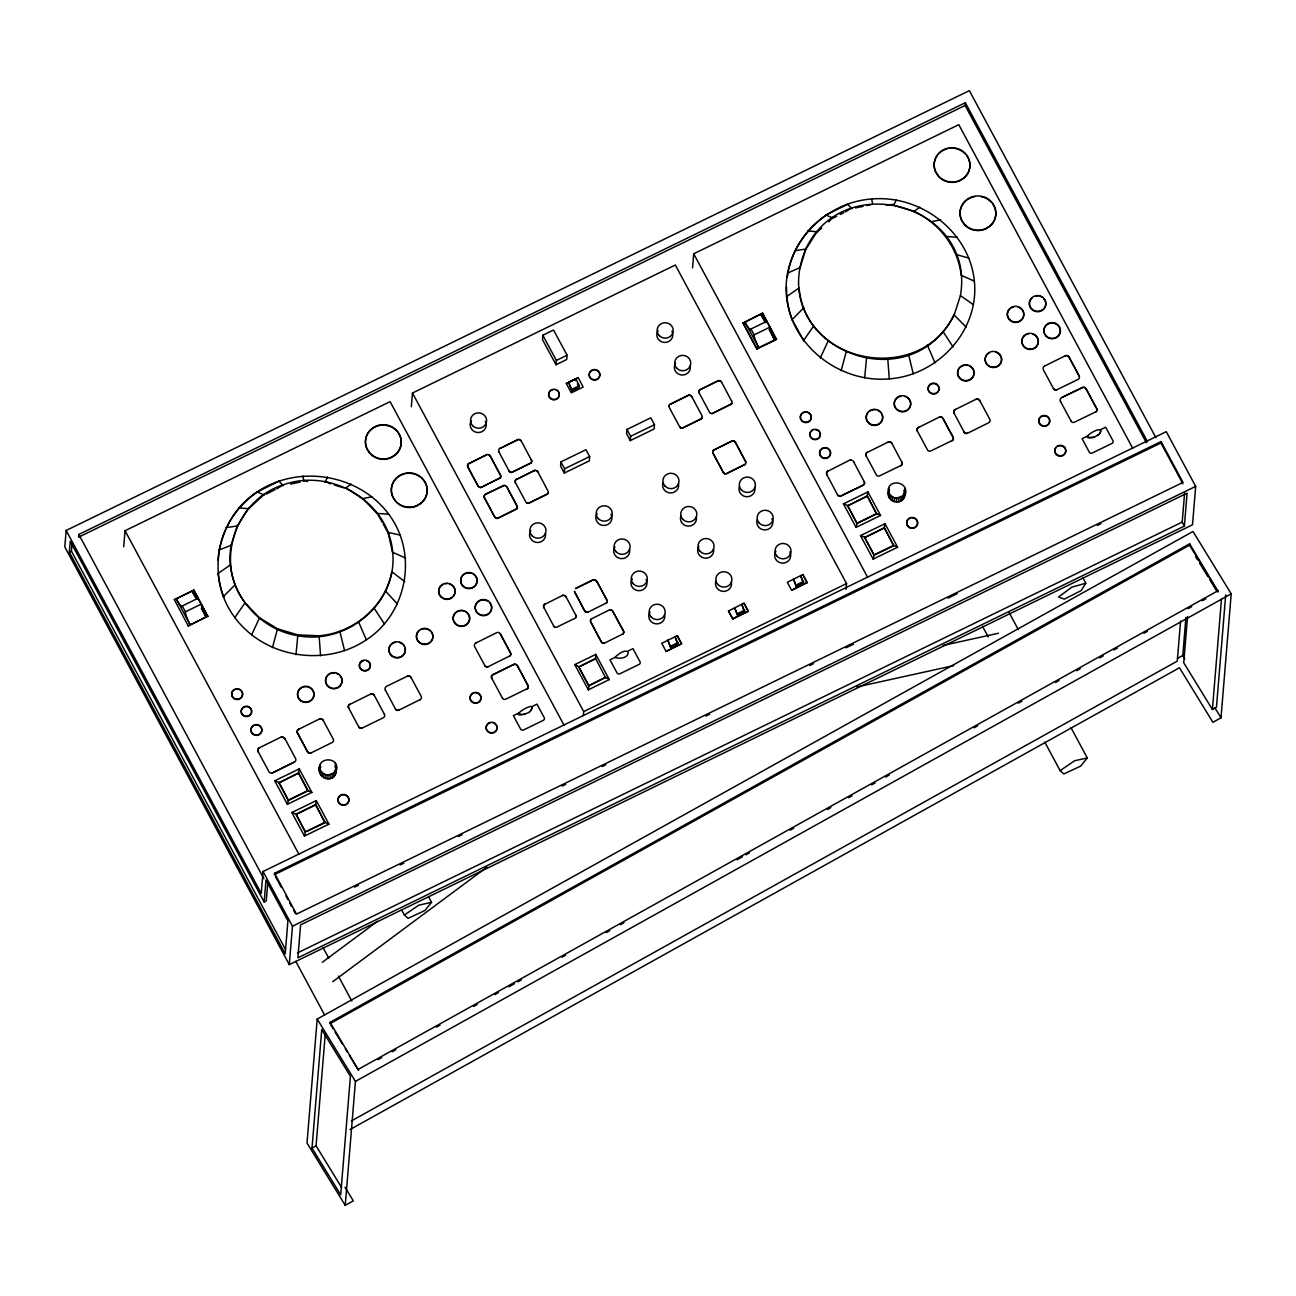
<?xml version="1.0" encoding="UTF-8"?>
<svg xmlns="http://www.w3.org/2000/svg" width="1296" height="1296" viewBox="0 0 1296 1296"><rect width="100%" height="100%" fill="white"/><g stroke="black" fill="none" stroke-linecap="round" stroke-linejoin="round"><path stroke-width="1.5" d="M257.872 750.465L257.969 749.428M257.904 749.833L257.904 750.902A4.212 4.034 4.7 0 0 258.325 752.166L258.341 751.972A4.212 4.034 4.7 0 1 257.92 750.692M623.716 632.594L623.749 632.075A3.208 3.062 4.7 0 0 623.376 630.974L612.846 611.388A3.24 3.094 4.7 0 0 612.214 610.578L610.416 609.833M235.192 617.949C205.076 578.988 216.059 518.594 257.159 491.881C298.517 464.114 358.911 474.028 388.67 514.172C418.316 553.214 407.317 613.235 366.347 639.851C324.988 667.618 264.578 657.72 234.835 617.576L245.057 602.802C213.986 562.885 235.418 499.819 283.144 484.882C330.188 467.581 387.909 500.499 392.591 551.432C398.455 602.494 347.069 645.376 297.788 635.704C256.122 629.127 223.495 587.639 231.109 545.341L231.174 544.547M786.526 296.719C781.472 247.309 822.944 202.419 871.625 199.001C920.565 194.594 969.424 231.417 974.365 281.151C979.42 330.561 937.948 375.435 889.267 378.853C840.326 383.276 791.467 346.453 786.526 296.719L799.081 287.939C805.982 366.169 921.505 384.88 954.229 314.215L954.164 315.009C907.783 405.518 764.3 344.655 806.128 248.2C845.008 167.735 975.904 205.562 960.433 295.618L973.442 304.69M467.581 465.28L467.581 466.171A3.272 3.127 4.7 0 0 467.905 467.192L478.175 486.275L467.921 466.997A3.272 3.127 4.7 0 1 467.597 465.977L467.645 464.94M484.153 496.724L484.688 494.959A2.219 2.122 4.7 0 1 485.433 494.359L503.496 485.563A2.057 1.976 4.7 0 1 504.387 485.352M500.71 476.75L500.742 476.231A2.965 2.835 4.7 0 0 500.418 474.968L490.18 455.949A2.997 2.867 4.7 0 0 489.289 454.928M531.7 461.668L531.733 461.149A2.965 2.835 4.7 0 0 531.392 459.886L531.376 460.08A2.965 2.835 4.7 0 1 531.716 461.344M595.755 654.399L595.496 658.838L578.696 667.019L588.854 685.908L605.669 677.338L609.298 679.59L588.303 689.812L574.776 664.621L595.755 654.399L609.298 679.59M543.575 605.88L543.542 606.415A3.078 2.948 4.7 0 0 543.899 607.759L543.915 607.565A3.078 2.948 4.7 0 1 543.559 606.22M576.153 616.831L576.185 616.329A2.835 2.705 4.7 0 0 575.861 615.098L575.845 615.292A2.835 2.705 4.7 0 1 576.169 616.523L576.088 617.139M66.161 530.469L64.8 546.928L289.3 964.613L1192.514 524.767L1195.673 486.373L1166.27 431.665L263.056 871.511L261.257 893.462L66.161 530.469L969.359 90.623L1155.87 437.611M264.173 902.048L265.972 880.097L287.923 920.921L285.217 953.84L69.336 552.226L70.243 541.242L264.173 902.048L266.263 901.028L267.802 882.317M285.428 949.336L71.426 551.205L72.106 542.975M78.829 534.438L78.602 537.176L965.099 105.478L965.326 102.724L78.829 534.438L263.898 878.737M123.703 546.782L125.032 530.728L390.112 401.63L564.019 725.209M174.344 599.659L193.914 590.134L174.344 599.659L188.212 625.919L207.781 616.394L193.914 590.134M188.212 625.919L207.814 615.989M230.38 564.878L217.841 573.658M237.443 525.139L231.109 545.341L218.749 550.12M235.127 584.739L223.317 596.662M248.751 508L237.379 525.949L226.006 527.65M239.096 507.789L248.686 508.793L264.335 494.262M245.057 602.802L259.524 617.819L251.586 634.959M258.714 748.262L259.362 747.614L258.066 749.234M276.68 488.867L283.144 484.882M259.524 617.819L277.538 628.771L272.435 647.644M294.403 762.032L272.306 772.999L294.403 762.032A2.754 2.624 4.7 0 0 295.585 758.5L284.958 738.736A3.92 3.742 4.7 0 0 284.197 737.732M281.297 736.954L283.856 737.683M307.978 790.9L298.534 772.87L307.978 790.9L288.392 800.442L278.915 782.8L298.534 772.87L299.23 768.884L274.752 780.808L287.388 804.314L311.866 792.407L299.23 768.884M307.67 481.464L303.863 480.492M284.958 738.736L284.942 738.931A3.92 3.742 4.7 0 0 284.18 737.942L282.787 736.954M274.558 873.277L274.444 874.654L1160.941 442.957L1161.054 441.58L274.558 873.277L296.509 914.101L1182.989 482.404L1161.054 441.58M277.538 628.771L297.853 634.894L295.974 654.755M288.392 800.442L278.948 782.411L274.752 780.808M297.448 733.001L297.464 732.791A2.867 2.754 4.7 0 1 298.696 729.097L298.679 729.308A2.867 2.754 4.7 0 0 297.448 733.001L307.67 752.036A2.381 2.268 4.7 0 0 310.878 753.025L332.132 742.478A2.641 2.527 4.7 0 0 333.266 739.093L323.06 720.106A2.673 2.56 4.7 0 0 319.464 718.988L298.679 729.308M291.811 812.543L296.006 814.147L305.451 832.178L296.006 814.147L315.592 804.605L316.289 800.62L291.811 812.543L304.447 836.05L328.925 824.143L316.289 800.62M330.593 483.878L325.118 481.399M289.3 964.613L292.459 926.219L263.056 871.511M307.67 752.036L297.464 732.791M404.757 581.629L391.797 571.747C385.317 606.56 353.97 632.804 319.108 635.801L320.582 655.792M310.878 753.025L310.894 752.83A2.381 2.268 4.7 0 1 307.687 751.826M319.464 718.988L319.448 719.183A2.673 2.56 4.7 0 1 323.044 720.317L323.06 720.106M325.037 822.636L315.592 804.605L325.037 822.636L307.233 831.303M319.642 771.007C315.949 755.86 341.188 756.362 336.166 771.331C334.627 785.489 313.664 777.146 320.29 764.964M319.901 773.064L319.982 767.005M320.695 774.992L320.225 769.046M382.304 522.385L377.849 514.301L363.382 499.284L345.449 487.539M321.991 776.644L322.331 772.643L321.035 770.974M323.692 777.94L324.016 773.923L322.331 772.643M325.669 778.766L326.009 774.749L324.016 773.923M327.807 779.074L328.131 775.057L334.012 772.853L336.506 767.313M339.844 631.427L344.59 650.722M329.945 778.847L330.286 774.83M331.954 778.086L332.278 774.085M333.688 776.871L334.012 772.853M335.113 767.345L335.453 763.344M335.016 775.251L335.34 771.25M336.247 765.256L336.166 771.331M335.858 773.372L336.199 769.354M349.969 1129.577L1179.457 667.748L1212.894 722.309L1221.01 717.79L1231.2 593.811L1192.984 531.473L317.196 1019.061L307.006 1143.04L345.238 1205.377L353.338 1200.857L344.979 1187.217M363.447 498.49L371.92 496.773M312.012 1148.078L321.748 1029.591L350.422 1076.36L340.686 1194.831L312.012 1148.078L316.062 1145.826L325.312 1033.366M348.624 707.875L348.608 708.086A2.867 2.754 4.7 0 1 349.839 704.392L349.855 704.182A2.867 2.754 4.7 0 0 348.624 707.875L358.846 727.105A2.381 2.268 4.7 0 0 362.038 728.109L383.276 717.773A2.641 2.527 4.7 0 0 384.426 714.371L384.442 714.161M358.636 622.048L366.347 639.851M330.091 1022.333L329.978 1023.71L1189.534 545.162L1189.647 543.785L330.091 1022.333L358.636 1070.464M358.846 727.105L358.862 726.91A2.381 2.268 4.7 0 0 362.054 727.915L362.038 728.109M377.914 513.491L388.67 514.172M374.22 608.31L384.394 623.959M349.839 704.392L370.64 694.073A2.673 2.56 4.7 0 1 374.236 695.191L384.426 714.371M374.236 695.191L374.22 695.401A2.673 2.56 4.7 0 0 370.624 694.267M387.86 531.554L392.526 552.226L405.664 558.09M385.544 591.154L397.499 604.098M385.333 690.201L385.349 690.007A2.867 2.754 4.7 0 1 386.581 686.313L407.349 676.188A2.673 2.56 4.7 0 1 410.945 677.306L421.151 696.292A2.641 2.527 4.7 0 1 420.017 699.678L420.001 699.889M345.238 1205.377L355.428 1081.399L317.196 1019.061M411.35 406.717L412.468 393.028L675.329 265.016L846.547 583.573L846.061 589.437M395.555 709.236L395.572 709.025A2.381 2.268 4.7 0 0 398.763 710.03L398.747 710.224A2.381 2.268 4.7 0 1 395.555 709.236L385.349 690.007M407.349 676.188L407.333 676.382A2.673 2.56 4.7 0 1 410.929 677.516L410.945 677.306M467.726 464.827L467.888 464.324A2.219 2.122 4.7 0 1 468.812 463.66L486.891 454.653A2.057 1.976 4.7 0 1 487.782 454.442L488.689 454.815M479.504 487.264L480.314 487.604A1.831 1.75 4.7 0 0 481.108 487.426L499.592 478.224A2.041 1.944 4.7 0 0 500.272 477.673L500.677 476.863M486.891 454.653L468.812 463.66M495.574 518.076A2.673 2.543 4.7 0 1 494.78 517.185L484.542 497.907A3.272 3.127 4.7 0 1 484.202 496.87M485.433 494.359L503.48 485.757A2.057 1.976 4.7 0 1 504.371 485.546L505.602 485.854M500.256 477.868L500.726 476.555A2.965 2.835 4.7 0 0 500.402 475.162L490.18 455.949M475.907 642.994L496.692 632.675A2.673 2.56 4.7 0 1 500.288 633.809L510.494 652.779A2.641 2.527 4.7 0 1 509.36 656.181L488.09 666.727A2.381 2.268 4.7 0 1 484.898 665.723L474.66 646.688A2.867 2.754 4.7 0 1 475.907 642.994L475.924 642.8M498.571 450.878A3.272 3.127 4.7 0 0 498.911 451.899L498.895 452.11A3.272 3.127 4.7 0 1 498.555 451.073L498.555 450.538M519.971 439.862L518.756 439.36A2.057 1.976 4.7 0 0 517.882 439.571L499.802 448.562L517.865 439.765A2.057 1.976 4.7 0 1 518.74 439.555L519.372 439.619M494.78 517.185L484.542 497.907M499.592 478.224L481.108 487.426M484.898 665.723L484.915 665.528A2.381 2.268 4.7 0 0 488.106 666.517L488.09 666.727M496.109 518.157L496.919 518.513A1.831 1.75 4.7 0 0 497.713 518.319L516.197 509.134A2.041 1.944 4.7 0 0 516.893 508.583M517.347 507.335A2.965 2.835 4.7 0 0 517.007 506.072L506.801 486.842L517.023 505.877A2.965 2.835 4.7 0 1 517.363 507.141L517.039 508.534M492.95 674.503A2.932 2.803 4.7 0 0 491.832 678.31L491.783 678.521A2.932 2.803 4.7 0 1 492.934 674.698L513.751 664.427A2.722 2.608 4.7 0 1 517.363 665.642L527.99 685.568A2.705 2.576 4.7 0 1 526.921 689.083L526.921 688.856A2.705 2.576 4.7 0 0 527.974 685.39M509.944 472.084A2.673 2.543 4.7 0 1 509.166 471.193L509.166 470.999A2.673 2.543 4.7 0 0 509.96 471.89L510.203 472.246M500.288 633.809L510.478 652.99A2.641 2.527 4.7 0 1 509.344 656.375L509.36 656.181M515.516 483.003L515.516 482.809A3.272 3.127 4.7 0 1 515.192 481.788M515.322 480.638L515.484 480.136A2.219 2.122 4.7 0 1 516.407 479.471L534.487 470.48A2.057 1.976 4.7 0 1 535.378 470.27M521.154 441.045L521.17 440.851A2.997 2.867 4.7 0 0 520.279 439.846M497.713 518.319L516.197 509.134M502.427 698.123L491.8 678.326M492.966 674.73L513.751 664.427M510.219 472.052L511.304 472.522A1.831 1.75 4.7 0 0 512.082 472.327L530.566 463.142A2.041 1.944 4.7 0 0 531.263 462.591L531.571 462.073M548.273 492.674L548.03 493.436A2.041 1.944 4.7 0 1 547.187 494.051L528.703 503.237L547.171 494.246A2.041 1.944 4.7 0 0 547.852 493.679L548.321 492.367A2.965 2.835 4.7 0 0 547.997 490.99L537.775 471.76A2.997 2.867 4.7 0 0 536.884 470.74M542.83 335.243L542.473 339.552L556 364.727L566.725 359.51L567.081 355.201L553.554 330.026L542.83 335.243L556.357 360.434L556 364.727M527.99 685.568L517.396 665.642M516.407 479.471L534.487 470.48M537.775 471.76L537.759 471.955A2.997 2.867 4.7 0 0 536.868 470.95L536.609 470.578M544.061 604.892A2.219 2.122 4.7 0 1 544.806 604.292L544.822 604.098A2.219 2.122 4.7 0 0 544.077 604.697L543.883 605.151M566.352 383.519L578.259 377.703L566.352 383.519L571.261 392.866L583.168 387.067L578.259 377.703M560.941 461.894L560.601 466.187L564.295 473.056L589.307 460.874L589.664 456.565L585.97 449.696L560.941 461.894L564.635 468.763L564.295 473.056M568.523 382.255L572.071 390.89L579.231 387.407L579.377 385.641L575.683 378.772L568.523 382.255L572.071 390.89M554.866 627.313L554.623 627.151A2.543 2.446 4.7 0 1 553.862 626.292L553.862 626.098A2.543 2.446 4.7 0 0 554.639 626.956L555.968 627.377A1.847 1.766 4.7 0 0 556.745 627.183L575.019 618.273A2.041 1.96 4.7 0 0 575.699 617.738L576.104 616.945M575.537 380.538L575.683 378.772M563.566 595.188A2.074 1.976 4.7 0 0 562.691 595.399L562.675 595.593A2.074 1.976 4.7 0 1 563.549 595.382L565.04 595.836A2.867 2.738 4.7 0 1 565.915 596.824L565.931 596.63A2.867 2.738 4.7 0 0 565.056 595.642L564.781 595.48M585.614 612.068A2.543 2.446 4.7 0 1 584.836 611.194L574.549 591.64M593.309 579.847L575.44 588.562L593.6 579.555L596.144 580.673M578.696 667.019L595.528 658.449L605.637 677.727M584.836 611.194L574.889 592.466M586.942 612.473A1.847 1.766 4.7 0 0 587.72 612.295L587.736 612.085A1.847 1.766 4.7 0 1 586.958 612.279L585.873 612.02M590.49 621.092A3.483 3.337 4.7 0 0 590.846 622.145L601.393 641.99A2.884 2.754 4.7 0 0 601.96 642.719M583.362 715.489L583.686 711.569L412.468 393.028M606.852 600.016L596.889 581.483L606.852 600.016A2.835 2.705 4.7 0 1 607.176 601.247L606.982 602.332M588.854 685.908L578.729 666.63L574.776 664.621M601.393 641.99L590.846 622.145M606.69 602.64A2.041 1.96 4.7 0 1 606.01 603.191L605.993 603.385A2.041 1.96 4.7 0 0 606.674 602.851L606.868 602.413M603.547 643.367L604.341 642.994L602.203 642.719M610.124 609.671L612.214 610.384M626.94 429.446L626.584 433.739L630.277 440.608L654.124 429.008L654.464 424.699L650.786 417.83L626.94 429.446L630.634 436.315L630.277 440.608M612.846 611.388L623.392 630.779A3.208 3.062 4.7 0 1 623.716 631.751L623.732 632.27M622.874 633.955L623.732 632.399M690.201 395.377L689.278 395.021A2.057 1.976 4.7 0 0 688.403 395.231L670.307 404.222L688.387 395.426A2.057 1.976 4.7 0 1 689.261 395.215L689.569 395.231M692.566 267.835L693.716 253.789L958.797 124.691L1132.704 448.27M680.465 427.745A2.673 2.543 4.7 0 1 679.671 426.854L679.687 426.659A2.673 2.543 4.7 0 0 680.481 427.55L680.724 427.907M702.092 417.717L701.784 418.235A2.041 1.944 4.7 0 1 701.087 418.802L682.603 427.988L701.071 418.997A2.041 1.944 4.7 0 0 701.768 418.446L702.238 417.118M666.047 651.451L681.566 643.723L677.257 635.704L661.754 643.253L666.047 651.451L681.566 643.723M670.81 647.741L667.877 640.256L670.81 647.741L677.97 644.258L675.038 636.773L677.97 644.258M690.8 395.507L691.06 395.717A3.046 2.9 4.7 0 1 691.691 396.511L691.675 396.706A2.997 2.867 4.7 0 0 690.784 395.701L690.509 395.329M677.257 635.704L681.55 643.918M699.208 393.255L699.224 393.061A3.272 3.127 4.7 0 1 698.884 392.04L698.868 391.684M699.03 390.874L699.37 390.112A2.219 2.122 4.7 0 1 700.115 389.707L718.195 380.716A2.057 1.976 4.7 0 1 719.069 380.506L720.284 381.008M711.617 413.667A1.831 1.75 4.7 0 0 712.395 413.473L730.879 404.287A2.041 1.944 4.7 0 0 731.576 403.736M700.115 389.707L718.195 380.716M724.124 473.494A2.673 2.543 4.7 0 1 723.33 472.586L713.092 453.308L723.346 472.392A2.673 2.543 4.7 0 0 724.14 473.283L724.383 473.639M713.221 450.571A2.219 2.122 4.7 0 1 713.966 449.955L732.062 440.964A2.057 1.976 4.7 0 1 732.937 440.753L733.86 441.126M720.592 380.992L720.851 381.202A3.046 2.9 4.7 0 1 721.483 381.996L721.467 382.19A2.997 2.867 4.7 0 0 720.576 381.186L720.301 380.813M712.395 413.473L730.879 404.287M731.965 403.121L732.029 402.619A2.965 2.835 4.7 0 0 731.689 401.225L731.705 401.031M724.399 473.445L725.485 473.915A1.831 1.75 4.7 0 0 726.262 473.72L744.746 464.535A2.041 1.944 4.7 0 0 745.443 463.984L745.605 463.741M713.966 449.955L732.062 440.964M742.997 323.125L762.615 313.178L776.482 339.455L756.896 348.98L742.997 323.125L762.615 313.178M735.35 442.244L745.556 461.473L735.35 442.244A2.997 2.867 4.7 0 0 734.459 441.239L734.168 441.061M728.482 610.951L732.791 618.953L748.294 611.21L743.985 603.207L728.482 610.951L732.791 618.953M726.262 473.72L744.746 464.535M756.896 348.98L743.029 322.72M737.554 615.244L734.621 607.759L737.554 615.244L744.698 611.761L741.766 604.276L743.936 610.335M743.985 603.207L748.278 611.404M787.433 273.181L799.875 267.608M806.128 248.2L799.81 268.402M803.812 307.8L792.002 319.723M817.452 231.044L806.063 249.01L794.691 250.711M791.629 590.296L807.149 582.552L802.84 574.549L787.336 582.293L791.629 590.296L807.149 582.552M813.758 325.863L803.52 340.637M796.392 586.586L793.46 579.101L796.392 586.586L803.552 583.103L800.62 575.618L803.552 583.103M802.84 574.549L807.133 582.763M833.036 217.323L828.711 221.859M828.225 340.88L820.271 358.02M826.605 473.753A4.212 4.034 4.7 0 0 827.042 475.033L827.026 475.227A4.212 4.034 4.7 0 1 826.589 473.963L826.573 473.315M845.365 211.928L851.828 207.943M846.223 351.832L841.12 370.705M837.653 495.023L837.67 494.813A2.479 2.365 4.7 0 0 841.007 495.85L863.104 485.093A2.754 2.624 4.7 0 0 864.286 481.561L864.27 481.772A2.754 2.624 4.7 0 1 863.087 485.303L840.991 496.06A2.479 2.365 4.7 0 1 837.653 495.023L827.042 475.033M876.663 513.961L867.218 495.931L876.663 513.961L857.077 523.503L847.6 505.861L867.218 495.931L867.915 491.945L843.453 503.869L856.089 527.375L880.551 515.452L867.915 491.945M872.564 203.553L871.625 199.001M853.643 461.992L853.659 461.797A3.92 3.742 4.7 0 0 852.881 460.793M866.554 357.955L864.659 377.816M857.077 523.503L847.633 505.456L843.453 503.869M866.149 455.852L866.133 456.062A2.867 2.754 4.7 0 1 867.364 452.369L867.38 452.158A2.867 2.754 4.7 0 0 866.149 455.852L876.371 474.887A2.381 2.268 4.7 0 0 879.579 475.891L900.817 465.539A2.641 2.527 4.7 0 0 901.951 462.137L901.935 462.348A2.641 2.527 4.7 0 1 900.801 465.75L900.817 465.539M893.722 545.697L884.277 527.666L893.722 545.697L874.136 555.239L864.659 537.597L884.277 527.666L884.974 523.681L860.512 535.604L873.148 559.111L897.61 547.204L884.974 523.681M886.01 204.93L893.819 204.46M887.792 358.862L889.267 378.853M874.136 555.239L864.691 537.208L860.512 535.604M888.165 442.049L888.149 442.244A2.673 2.56 4.7 0 1 891.745 443.378L891.761 443.167A2.673 2.56 4.7 0 0 888.165 442.049L867.364 452.369M888.343 494.068C884.909 476.912 911.963 481.108 904.559 496.433C901.514 507.53 883.273 500.126 889.493 490.147M888.586 496.125L888.975 488.025M889.396 498.053L888.926 492.107M914.134 210.6L914.069 211.394C939.373 223.139 957.971 247.406 961.211 275.287L974.365 281.151M890.676 499.705L891.016 495.688L889.72 494.035M892.377 501.001L892.717 496.984L891.016 495.688M894.37 501.827L894.694 497.81L892.717 496.984M896.492 502.135L896.832 498.118L902.696 495.914L905.191 490.374M908.528 354.472L913.275 373.783M898.646 501.908L898.97 497.891M900.639 501.147L900.979 497.146M902.372 499.932L902.696 495.914M903.701 498.312L904.041 494.294M904.867 494.392L904.932 488.317M904.559 496.433L904.883 492.415M932.148 221.535L940.621 219.834M917.309 430.936L917.293 431.147A2.867 2.754 4.7 0 1 918.54 427.453L918.556 427.243A2.867 2.754 4.7 0 0 917.309 430.936L927.547 449.971A2.381 2.268 4.7 0 0 930.739 450.976L951.993 440.624A2.641 2.527 4.7 0 0 953.127 437.222L942.921 418.252A2.673 2.56 4.7 0 0 939.325 417.134L918.54 427.453M927.337 345.092L935.048 362.912M946.615 236.552L957.371 237.217M942.921 331.371L953.095 347.02M939.325 417.134L939.308 417.328A2.673 2.56 4.7 0 1 942.905 418.446L953.111 437.432A2.641 2.527 4.7 0 1 951.977 440.818L951.993 440.624M956.545 254.615L968.873 258.131M960.433 295.618L954.164 315.009L966.184 327.159M954.034 413.051L954.018 413.262A2.867 2.754 4.7 0 1 955.249 409.568L955.265 409.374A2.867 2.754 4.7 0 0 954.034 413.051L964.24 432.297A2.381 2.268 4.7 0 0 967.448 433.285L988.702 422.739A2.641 2.527 4.7 0 0 989.836 419.353L979.646 400.367A2.673 2.56 4.7 0 0 976.034 399.249L955.249 409.568M964.24 432.297L964.256 432.086A2.381 2.268 4.7 0 0 967.464 433.091L967.448 433.285M976.034 399.249L976.018 399.443A2.673 2.56 4.7 0 1 979.63 400.577L979.646 400.367M1044.592 366.055L1065.377 355.736A2.673 2.56 4.7 0 1 1068.973 356.87L1079.163 376.034A2.641 2.527 4.7 0 1 1078.029 379.436L1056.791 389.788A2.381 2.268 4.7 0 1 1053.583 388.784L1043.361 369.749A2.867 2.754 4.7 0 1 1044.592 366.055L1044.608 365.861M1053.583 388.784L1053.599 388.589A2.381 2.268 4.7 0 0 1056.807 389.578L1056.791 389.788M1060.468 401.582L1060.484 401.387A2.932 2.803 4.7 0 1 1061.651 397.564L1082.435 387.472A2.722 2.608 4.7 0 1 1086.064 388.703L1096.675 408.629A2.705 2.576 4.7 0 1 1095.606 412.144L1095.606 411.917A2.705 2.576 4.7 0 0 1096.659 408.451L1086.064 388.897M1061.667 397.597L1082.419 387.682A2.722 2.608 4.7 0 1 1086.048 388.913M1065.377 355.736L1065.361 355.946A2.673 2.56 4.7 0 1 1068.957 357.064L1079.163 376.034M1071.128 421.184L1060.484 401.387M1184.382 526.095L1187.087 493.177L300.591 924.89L297.886 957.809L1184.382 526.095L1182.211 522.077L1184.609 492.966M1180.591 620.946L1177.286 661.122L351.346 1120.959M1184.852 658.822L1182.794 655.452L1185.905 617.463M1187.541 616.572L1183.734 662.758L1212.408 709.511L1216.458 707.26L1225.708 594.799M1189.647 543.785L1218.208 591.916L1189.534 545.162M1212.408 709.511L1221.48 599.06M588.303 689.812L588.886 685.519L605.669 677.338M590.522 620.039L590.474 621.286M826.573 473.105L826.767 472.1M532.138 707.648L531.247 710.078M1100.612 431.892L1100.563 429.689L1105.666 427.21L1112.908 440.672A2.122 2.041 4.7 0 1 1112 443.41L1092.269 453.017A2.236 2.138 4.7 0 1 1089.256 452.077L1082.079 438.696L1087.182 436.201L1089.029 437.53L1093.97 437.335L1099.024 434.419M484.169 496.384L484.51 495.234M515.241 480.751L515.176 481.982M669.076 406.037L669.254 405.194M698.949 391.003L698.868 392.234M702.157 417.62L702.254 416.81A2.965 2.835 4.7 0 0 701.914 415.546L691.691 396.511M712.735 451.786L713.059 450.635M543.559 606.074L543.899 604.957M287.388 804.314L288.425 800.037L308.011 790.495L311.866 792.407M304.447 836.05L305.483 831.773L325.069 822.231L328.925 824.143M856.089 527.375L857.11 523.098L876.695 513.556L880.551 515.452M873.148 559.111L874.168 554.834L893.754 545.292L897.61 547.204M257.953 749.623L258.471 748.343M590.506 620.233L590.765 619.423M623.684 632.723L623.084 633.955M826.637 472.684L826.945 471.728M712.8 451.445L713.237 450.36A2.219 2.122 4.7 0 1 713.983 449.761M319.95 768.965L320.809 767.086M590.603 619.909L591.154 618.905M325.053 482.193L327.532 476.993M893.738 205.254L896.233 200.054M669.238 405.389L669.578 404.627A2.219 2.122 4.7 0 1 670.324 404.028M1099.948 433.139C1105.844 422.156 1074.011 441.385 1093.97 437.206M614.758 657.509C632.156 641.115 632.837 662.094 614.758 657.509L609.995 659.826L616.993 672.851A2.171 2.074 4.7 0 0 619.909 673.774L639.122 664.411A2.074 1.976 4.7 0 0 640.013 661.754L632.966 648.632L628.204 650.965M1085.789 583.2L1081.188 590.587L1064.34 599.125L1058.524 597.035L1071.792 587.185L1085.789 583.2L1082.921 577.854M826.929 471.938L827.723 470.869M467.872 464.519L468.083 464.065A2.219 2.122 4.7 0 1 468.828 463.45M498.863 449.437L499.057 448.967A2.219 2.122 4.7 0 1 499.819 448.367M515.468 480.33L515.678 479.876A2.219 2.122 4.7 0 1 516.424 479.277M531.425 462.332L531.247 462.785A2.041 1.944 4.7 0 1 530.566 463.336M517.055 508.34L516.877 508.777A2.041 1.944 4.7 0 1 516.181 509.328M699.176 390.582L699.354 390.307A2.219 2.122 4.7 0 1 700.115 389.513M731.738 403.493L731.56 403.931A2.041 1.944 4.7 0 1 730.863 404.482M428.668 896.994L431.552 902.34L424.91 910.505L408.11 918.346L404.384 915.025L401.501 909.679M1070.998 727.655L1087.279 757.949L1080.653 766.114L1063.854 773.955L1060.112 770.65L1044.787 742.122M530.177 711.31C541.048 696.211 499.802 722.504 528.865 712.541M1100.142 433.139L1097.437 435.521M827.14 471.598L849.658 460.161L851.828 460.339M821.632 228.112L817.371 231.854L807.797 230.85M528.752 712.46L530.323 711.358M345.384 488.333L351.07 484.105M919.755 207.166L914.069 211.394L895.601 205.821M322.299 962.28L377.509 921.294M332.732 981.688L486.972 867.137M404.384 915.025L418.851 905.143L431.552 902.34M1060.112 770.65L1074.595 760.752L1087.279 757.949M591.381 618.905L609.557 609.849M358.749 1069.103L1218.321 590.539M378.092 1059.642L381.64 1057.666M392.251 1051.753L395.782 1049.792M436.46 1027.145L439.992 1025.168M473.607 1006.457L477.139 1004.497M494.829 994.648L498.361 992.671M508.972 986.774L514.285 983.81M517.817 981.85L521.365 979.873M562.043 957.226L565.574 955.265M606.253 932.618L609.784 930.641M620.395 924.728L623.943 922.768M737.132 859.75L742.43 856.786M745.978 854.825L749.509 852.849M790.187 830.201L793.735 828.241M827.334 809.53L830.866 807.554M848.556 797.704L852.088 795.744M871.544 784.906L875.092 782.946M885.703 777.033L889.234 775.057M974.122 727.801L977.67 725.825M1018.348 703.177L1021.88 701.217M1055.479 682.506L1059.026 680.53M1076.717 670.68L1080.248 668.72M1099.705 657.882L1103.236 655.922M1113.847 650.009L1117.395 648.032M1143.914 633.274L1147.462 631.298M1188.14 608.65L1191.672 606.674M1202.283 600.777L1205.815 598.801M355.428 1081.399L1231.2 593.811M1177.481 658.4L1182.794 655.452M279.499 480.897L257.888 491.686A95.062 90.914 4.7 0 0 226.508 527.715M266.069 494.165L275.076 489.677M848.183 203.958L826.573 214.747A95.062 90.914 4.7 0 0 787.288 277.312M836.568 216.319L832.972 218.117L825.844 214.942M840.164 214.52L843.761 212.738M69.336 552.226L71.426 551.205M556.357 360.434L567.081 355.201M572.216 389.124L579.377 385.641M181.343 606.334L181.667 606.512A12.409 1.895 64 0 0 182.25 605.961L198.158 598.201A12.409 1.895 64 0 1 192.067 591.025L195.761 597.926M750.935 329.022L754.094 334.886A12.523 1.912 64.1 0 0 754.92 338.774L755.309 339.908A12.523 1.912 64.1 0 0 758.743 347.701L744.844 321.845A12.409 1.895 64 0 0 750.011 329.395L750.368 329.573A12.409 1.895 64 0 0 750.935 329.022L766.843 321.262A12.409 1.895 64 0 1 760.752 314.086L765.385 322.704M181.327 606.334A12.409 1.895 64 0 1 176.159 598.784L190.058 624.64A12.523 1.912 64.1 0 1 186.624 616.847L186.235 615.73A12.523 1.912 64.1 0 1 185.409 611.825L201.317 604.082A12.523 1.912 64.1 0 0 205.967 616.896L201.334 608.278M754.094 334.886L770.002 327.143A12.523 1.912 64.1 0 0 774.652 339.957L769.095 329.605M756.929 348.575L776.515 339.05M530.566 463.142L512.098 472.133A1.831 1.75 4.7 0 1 511.321 472.327L510.478 472.165M630.634 436.315L654.464 424.699M564.635 468.763L589.664 456.565M544.806 604.292L562.691 595.399M259.346 747.808L280.973 737.1M587.72 612.295L606.01 603.191M398.747 710.224L420.017 699.678M278.915 782.8L298.501 773.275M847.6 505.861L867.186 496.336M604.325 643.189L622.615 634.1M526.921 688.856L505.683 699.208A2.43 2.317 4.7 0 1 502.459 698.107M1095.606 411.917L1074.368 422.253A2.43 2.317 4.7 0 1 1071.144 421.168M295.974 814.536L315.56 805.01M864.659 537.597L884.245 528.071M531.878 706.628L536.981 704.149L544.223 717.611A2.122 2.041 4.7 0 1 543.299 720.349L523.584 729.956A2.236 2.138 4.7 0 1 520.571 729.016L513.378 715.635L518.497 713.156L521.786 714.695M670.955 645.991L678.116 642.508M737.699 613.494L744.844 610.011M796.538 584.836L803.698 581.353M732.807 618.759L748.294 611.21M583.686 711.569L846.547 583.573M354.634 887.112L358.279 885.346M400.156 864.95L403.785 863.185M458.395 836.584L462.04 834.818M562.156 786.056L565.801 784.291M602.203 766.552L605.848 764.786M705.964 716.024L709.609 714.258M809.725 665.496L813.353 663.73M846.126 647.773L853.4 644.225M948.056 598.136L957.161 593.698M1097.323 525.447L1100.968 523.665M292.459 926.219L1195.673 486.373M297.545 952.9L1182.211 522.077M523.471 714.566L525.285 714.145M849.982 460.226L851.456 460.21M943.229 645.408L998.519 633.226M856.931 686.929L953.71 665.609M855.538 207.943L863.071 206.356M866.846 205.546L870.604 204.752M290.612 484.088L300.04 482.096M593.584 579.749L594.864 579.83M297.853 634.894L319.108 635.801M711.634 413.473L710.791 413.327M681.826 428.182L680.74 427.712M733.244 440.964L732.92 440.948A2.057 1.976 4.7 0 0 732.046 441.158M725.501 473.72L724.658 473.575M480.055 487.393L480.33 487.409A1.831 1.75 4.7 0 0 481.124 487.231M527.909 503.415L526.581 502.799A2.673 2.543 4.7 0 1 525.787 501.892L515.516 482.809M894.694 497.81L896.832 498.118M326.009 774.749L328.131 775.057M496.384 518.254L496.935 518.319A1.831 1.75 4.7 0 0 497.729 518.125M400.189 535.07L387.796 532.364L383.195 524.005M334.287 484.996L343.537 487.782M719.993 380.878L719.053 380.7A2.057 1.976 4.7 0 0 718.178 380.911M733.568 440.834L734.443 441.434A2.997 2.867 4.7 0 1 735.334 442.454M680.999 427.826L681.842 427.972A1.831 1.75 4.7 0 0 682.619 427.793M536.285 470.626L535.361 470.464A2.057 1.976 4.7 0 0 534.47 470.675M257.159 491.881L264.271 495.056M586.116 612.328L585.63 611.874A2.543 2.446 4.7 0 1 584.852 610.999M526.824 502.945L527.926 503.221A1.831 1.75 4.7 0 0 528.719 503.042M595.22 579.782L596.662 581.321M710.516 413.392L710.273 413.035A2.673 2.543 4.7 0 1 709.495 412.144L699.224 393.061M489.013 454.75L489.272 455.123A2.997 2.867 4.7 0 1 490.163 456.143M505.618 485.66L505.894 486.032A2.997 2.867 4.7 0 1 506.785 487.037M479.212 487.328L478.985 486.988A2.673 2.543 4.7 0 1 478.192 486.081M495.833 518.238L495.59 517.882A2.673 2.543 4.7 0 1 494.797 516.991M602.446 643.075L601.976 642.524A2.884 2.754 4.7 0 1 601.409 641.795M847.616 204.088L851.764 208.737M278.915 481.027L283.079 485.676M596.435 580.786L596.873 581.693M1195.56 556.551L1197.617 559.888M1199.659 563.225L1207.856 576.59M1209.897 579.928L1217.057 591.608M1214.806 707.681L1221.01 717.79M330.998 1025.379L333.056 1028.716M335.097 1032.053L342.257 1043.75M345.335 1048.756L347.377 1052.093M349.434 1055.446L357.615 1068.795M316.062 1145.826L341.658 1187.573M803.876 341.01L792.488 320.306A95.062 90.914 4.7 0 1 786.559 287.226M1160.941 442.957L1182.875 483.781M965.326 102.724L1147.527 441.725M965.099 105.478L1146.344 442.681M1008.709 611.777L1018.3 629.597M891.761 443.167L901.935 462.348M982.498 626.243L988.249 636.935M853.659 461.797L864.27 481.772M762.583 313.583L776.482 339.455M693.716 253.789L867.64 577.352M721.483 381.996L731.689 401.225M679.671 426.854L669.416 407.754A3.272 3.127 4.7 0 1 669.076 406.733L669.076 406.183M577.384 383.972L579.231 387.407M521.17 440.851L531.376 460.08M498.911 451.899L509.15 471.193M565.931 596.63L575.845 615.292M543.915 607.565L553.846 626.292M193.882 590.522L207.781 616.394M182.25 605.961L185.409 611.825M258.341 751.972L268.985 771.752A2.479 2.365 4.7 0 0 272.322 772.805M125.032 530.728L298.939 854.291M323.077 947.603L328.828 958.295M338.418 976.131L351.832 1001.079M275.4 876.42L281.135 887.08M285.898 895.957L287.809 899.505M289.721 903.053L291.616 906.601M293.528 910.148L295.439 913.696M295.812 961.438L324.567 1014.914M574.873 592.661L574.436 591.219M903.814 490.406L904.608 492.334M302.924 475.94L303.799 481.302M712.735 451.931L712.735 452.482A3.272 3.127 4.7 0 0 713.075 453.503M484.169 496.53L484.186 497.081A3.272 3.127 4.7 0 0 484.526 498.101M1043.685 298.566A8.262 7.906 4.7 0 1 1043.15 309.728A8.262 7.906 4.7 0 1 1031.47 309.128A8.262 7.906 4.7 0 1 1032.021 297.967M1035.812 296.104A8.262 7.906 4.7 0 1 1037.966 295.942M1040.089 296.33A8.262 7.906 4.7 0 1 1042.049 297.221M912.384 517.833A5.508 5.265 4.7 0 1 917.001 525.593A5.508 5.265 4.7 0 1 907.735 526.273A5.508 5.265 4.7 0 1 910.942 517.946M992.525 203.666A17.917 17.123 4.7 0 1 989.512 226.606L985.576 229.003A17.917 17.123 4.7 0 1 964.273 224.451L961.745 220.676A17.917 17.123 4.7 0 1 974.722 196.587M980.926 196.603A17.917 17.123 4.7 0 1 991.57 202.484M966.622 155.471A17.917 17.123 4.7 0 1 963.608 178.427L959.672 180.808A17.917 17.123 4.7 0 1 938.369 176.272L935.842 172.481A17.917 17.123 4.7 0 1 937.3 155.423M938.239 154.24A17.917 17.123 4.7 0 1 947.295 148.716M948.818 148.392A17.917 17.123 4.7 0 1 965.666 154.289M1032.588 334.093A8.262 7.906 4.7 0 1 1036.622 346.486A8.262 7.906 4.7 0 1 1023.095 345.789A8.262 7.906 4.7 0 1 1028.311 333.866M1057.763 446.245A5.508 5.265 4.7 0 1 1065.798 450.781A5.508 5.265 4.7 0 1 1058.168 455.803A5.508 5.265 4.7 0 1 1056.58 447.023M1018.057 307.055A8.262 7.906 4.7 0 1 1022.09 319.448A8.262 7.906 4.7 0 1 1008.563 318.751A8.262 7.906 4.7 0 1 1013.796 306.828M815.33 429.64A5.265 5.038 4.7 0 1 819.947 436.655A5.265 5.038 4.7 0 1 811.523 438.356A5.265 5.038 4.7 0 1 812.673 430.175M995.603 352.091A8.262 7.906 4.7 0 1 1000.447 363.787A8.262 7.906 4.7 0 1 987.422 365.148A8.262 7.906 4.7 0 1 989.318 352.755M829.132 449.712A5.508 5.265 4.7 0 1 827.593 457.925A5.508 5.265 4.7 0 1 819.671 454.313A5.508 5.265 4.7 0 1 825.325 447.962M826.735 448.222A5.508 5.265 4.7 0 1 828.031 448.805M882.09 414.688A8.262 7.906 4.7 0 1 873.293 425.412A8.262 7.906 4.7 0 1 867.915 412.679M869.454 411.237A8.262 7.906 4.7 0 1 875.578 409.763M877.667 410.33A8.262 7.906 4.7 0 1 881.037 412.873M905.224 396.511A8.262 7.906 4.7 0 1 908.836 409.018A8.262 7.906 4.7 0 1 895.342 407.9A8.262 7.906 4.7 0 1 900.963 396.155M970.056 366.331A8.262 7.906 4.7 0 1 970.445 379.663A8.262 7.906 4.7 0 1 957.647 374.301A8.262 7.906 4.7 0 1 968.063 365.504M475.664 692.744A5.508 5.265 4.7 0 1 480.476 700.391A5.508 5.265 4.7 0 1 471.242 701.282A5.508 5.265 4.7 0 1 474.239 692.89M473.348 574.16A8.262 7.906 4.7 0 1 475.843 585.095A8.262 7.906 4.7 0 1 464.422 587.412A8.262 7.906 4.7 0 1 461.927 576.461M463.32 574.906A8.262 7.906 4.7 0 1 471.404 573.269M342.257 794.885A5.508 5.265 4.7 0 1 348.802 801.236A5.508 5.265 4.7 0 1 340.054 804.184A5.508 5.265 4.7 0 1 340.897 795.339M489.532 602.543A8.262 7.906 4.7 0 1 485.887 615.389A8.262 7.906 4.7 0 1 475.227 606.706A8.262 7.906 4.7 0 1 487.879 601.198M406.021 473.526A17.917 17.123 4.7 0 1 420.811 503.561L416.891 505.942A17.917 17.123 4.7 0 1 395.588 501.406L393.044 497.615A17.917 17.123 4.7 0 1 404.514 473.85M237.362 689.067A5.508 5.265 4.7 0 1 241.996 696.811A5.508 5.265 4.7 0 1 232.729 697.491A5.508 5.265 4.7 0 1 235.937 689.164M465.847 611.923A8.262 7.906 4.7 0 1 465.815 625.255A8.262 7.906 4.7 0 1 453.195 619.504A8.262 7.906 4.7 0 1 463.903 611.032M493.274 722.876A5.508 5.265 4.7 0 1 495.963 731.138A5.508 5.265 4.7 0 1 486.94 730.669A5.508 5.265 4.7 0 1 490.423 722.731M366.606 660.749A5.508 5.265 4.7 0 1 369.182 669.044A5.508 5.265 4.7 0 1 360.175 668.477A5.508 5.265 4.7 0 1 363.755 660.571M449.372 583.994A8.262 7.906 4.7 0 1 453.811 595.836A8.262 7.906 4.7 0 1 440.753 596.792A8.262 7.906 4.7 0 1 443.07 584.464M445.095 583.767A8.262 7.906 4.7 0 1 447.25 583.621M420.633 629.694A8.262 7.906 4.7 0 1 432.896 636.109A8.262 7.906 4.7 0 1 421.718 643.999A8.262 7.906 4.7 0 1 418.9 630.909M340.07 675.799A8.262 7.906 4.7 0 1 339.665 686.475A8.262 7.906 4.7 0 1 328.504 686.945A8.262 7.906 4.7 0 1 326.965 676.35M328.406 674.827A8.262 7.906 4.7 0 1 334.433 673.013M336.539 673.45A8.262 7.906 4.7 0 1 338.467 674.406M405.13 648.162A8.262 7.906 4.7 0 1 399.152 657.72A8.262 7.906 4.7 0 1 389.108 651.92A8.262 7.906 4.7 0 1 395.102 642.346M399.379 642.443A8.262 7.906 4.7 0 1 404.336 646.234M513.718 664.589A2.722 2.608 4.7 0 1 517.347 665.852M223.787 597.245A95.062 90.914 4.7 0 1 218.263 574.063M218.02 560.18A95.062 90.914 4.7 0 1 225.666 529.513M545.438 533.239A8.051 7.695 4.7 0 1 536.155 542.392A8.051 7.695 4.7 0 1 530.809 530.615M678.472 483.683A8.051 7.695 4.7 0 1 670.226 492.95A8.051 7.695 4.7 0 1 662.936 482.873M713.545 548.921A8.051 7.695 4.7 0 1 704.246 558.074A8.051 7.695 4.7 0 1 698.9 546.313M696.308 516.877A8.051 7.695 4.7 0 1 688.079 526.144A8.051 7.695 4.7 0 1 680.789 516.067M789.815 551.95A8.051 7.695 4.7 0 1 782.282 563.128A8.051 7.695 4.7 0 1 775.899 551.237M559.289 394.033A5.362 5.135 4.7 0 1 554.737 399.816A5.362 5.135 4.7 0 1 548.662 395.41A5.362 5.135 4.7 0 1 553.214 389.642M555.984 389.983A5.362 5.135 4.7 0 1 558.916 392.753M690.217 365.78A8.051 7.695 4.7 0 1 680.935 374.933A8.051 7.695 4.7 0 1 675.589 363.155M754.839 487.458A8.051 7.695 4.7 0 1 746.609 496.741A8.051 7.695 4.7 0 1 739.319 486.648M671.976 331.258A8.051 7.695 4.7 0 1 664.443 342.436A8.051 7.695 4.7 0 1 658.06 330.529M771.979 518.756A8.051 7.695 4.7 0 1 765.499 529.918A8.051 7.695 4.7 0 1 757.156 519.842M596.5 370.251A5.362 5.135 4.7 0 1 598.784 378.108A5.362 5.135 4.7 0 1 590.279 378.14A5.362 5.135 4.7 0 1 592.385 370.267M593.746 369.911A5.362 5.135 4.7 0 1 595.139 369.911M744.73 464.729A2.041 1.944 4.7 0 0 745.427 464.179L745.913 462.542A2.965 2.835 4.7 0 0 745.573 461.279M485.352 421.378A8.051 7.695 4.7 0 1 477.819 432.54A8.051 7.695 4.7 0 1 471.42 420.649M731.381 582.115A8.051 7.695 4.7 0 1 723.136 591.397A8.051 7.695 4.7 0 1 715.846 581.305M611.015 514.285A8.051 7.695 4.7 0 1 603.499 525.463A8.051 7.695 4.7 0 1 597.1 513.556M629.581 549.374A8.051 7.695 4.7 0 1 620.282 558.527A8.051 7.695 4.7 0 1 614.936 546.75M646.088 579.523A8.051 7.695 4.7 0 1 638.555 590.701A8.051 7.695 4.7 0 1 632.173 578.81M664.637 614.612A8.051 7.695 4.7 0 1 655.355 623.781A8.051 7.695 4.7 0 1 650.009 612.004M394.956 454.961L391.019 457.358A17.917 17.123 4.7 0 1 369.716 452.806L367.173 449.032A17.917 17.123 4.7 0 1 374.333 426.967A17.917 17.123 4.7 0 1 397.969 432.005A17.917 17.123 4.7 0 1 394.956 454.961M394.907 455.366L390.987 457.763A17.917 17.123 4.7 0 1 369.684 453.211L367.141 449.42A17.917 17.123 4.7 0 1 374.301 427.356A17.917 17.123 4.7 0 1 397.937 432.41A17.917 17.123 4.7 0 1 394.907 455.366M420.844 503.156L416.923 505.553A17.917 17.123 4.7 0 1 395.62 501.001L393.077 497.227A17.917 17.123 4.7 0 1 400.237 475.162A17.917 17.123 4.7 0 1 423.873 480.2A17.917 17.123 4.7 0 1 420.844 503.156M963.641 178.022L959.704 180.419A17.917 17.123 4.7 0 1 938.401 175.867L935.874 172.093A17.917 17.123 4.7 0 1 943.018 150.028A17.917 17.123 4.7 0 1 966.67 155.066A17.917 17.123 4.7 0 1 963.641 178.022M989.545 226.217L985.608 228.614A17.917 17.123 4.7 0 1 964.305 224.062L961.778 220.288A17.917 17.123 4.7 0 1 968.922 198.207A17.917 17.123 4.7 0 1 992.574 203.261A17.917 17.123 4.7 0 1 989.545 226.217M908.075 526.225A5.508 5.265 4.7 0 0 917.406 524.345A5.508 5.265 4.7 0 0 910.975 517.541A5.508 5.265 4.7 0 0 908.075 526.225M1040.251 424.683A5.508 5.265 4.7 0 0 1049.517 422.593A5.508 5.265 4.7 0 0 1042.924 415.951A5.508 5.265 4.7 0 0 1040.251 424.683M1040.283 424.294A5.508 5.265 4.7 0 0 1049.549 422.188A5.508 5.265 4.7 0 0 1042.956 415.546A5.508 5.265 4.7 0 0 1040.283 424.294M1031.503 308.723A8.262 7.906 4.7 0 0 1045.483 305.905A8.262 7.906 4.7 0 0 1035.844 295.699A8.262 7.906 4.7 0 0 1031.503 308.723M1046.002 336.166A8.262 7.906 4.7 0 0 1059.982 333.331A8.262 7.906 4.7 0 0 1050.343 323.141A8.262 7.906 4.7 0 0 1046.002 336.166M1046.034 335.761A8.262 7.906 4.7 0 0 1060.015 332.942A8.262 7.906 4.7 0 0 1050.376 322.736A8.262 7.906 4.7 0 0 1046.034 335.761M801.722 420.908A5.508 5.265 4.7 0 0 811.053 419.029A5.508 5.265 4.7 0 0 804.622 412.225A5.508 5.265 4.7 0 0 801.722 420.908M801.754 420.503A5.508 5.265 4.7 0 0 811.085 418.624A5.508 5.265 4.7 0 0 804.654 411.836A5.508 5.265 4.7 0 0 801.754 420.503M1024.002 346.486A8.262 7.906 4.7 0 0 1037.983 343.667A8.262 7.906 4.7 0 0 1028.36 333.461A8.262 7.906 4.7 0 0 1024.002 346.486M1056.24 454.07A5.508 5.265 4.7 0 0 1065.571 452.191A5.508 5.265 4.7 0 0 1059.14 445.387A5.508 5.265 4.7 0 0 1056.24 454.07M929.443 392.267A5.508 5.265 4.7 0 0 938.79 390.501A5.508 5.265 4.7 0 0 932.456 383.632A5.508 5.265 4.7 0 0 929.443 392.267M1009.471 319.448A8.262 7.906 4.7 0 0 1023.451 316.629A8.262 7.906 4.7 0 0 1013.828 306.439A8.262 7.906 4.7 0 0 1009.471 319.448M987.455 364.743A8.262 7.906 4.7 0 0 1001.338 361.503A8.262 7.906 4.7 0 0 991.359 351.605A8.262 7.906 4.7 0 0 987.455 364.743M959.915 378.157A8.262 7.906 4.7 0 0 973.798 374.9A8.262 7.906 4.7 0 0 963.819 365.018A8.262 7.906 4.7 0 0 959.915 378.157M811.231 437.627A5.265 5.038 4.7 0 0 820.141 435.829A5.265 5.038 4.7 0 0 814.001 429.332A5.265 5.038 4.7 0 0 811.231 437.627M869.389 423.387A8.262 7.906 4.7 0 0 882.657 418.349A8.262 7.906 4.7 0 0 871.366 409.844A8.262 7.906 4.7 0 0 869.389 423.387M821.016 456.338A5.508 5.265 4.7 0 0 830.347 454.459A5.508 5.265 4.7 0 0 823.916 447.671A5.508 5.265 4.7 0 0 821.016 456.338M929.475 391.878A5.508 5.265 4.7 0 0 938.822 390.096A5.508 5.265 4.7 0 0 932.488 383.227A5.508 5.265 4.7 0 0 929.475 391.878M897.804 410.022A8.262 7.906 4.7 0 0 910.732 404.222A8.262 7.906 4.7 0 0 898.954 396.382A8.262 7.906 4.7 0 0 897.804 410.022M339.39 803.164A5.508 5.265 4.7 0 0 348.705 801.284A5.508 5.265 4.7 0 0 342.29 794.48A5.508 5.265 4.7 0 0 339.39 803.164M471.598 701.233A5.508 5.265 4.7 0 0 480.865 699.127A5.508 5.265 4.7 0 0 474.271 692.485A5.508 5.265 4.7 0 0 471.598 701.233M462.818 585.662A8.262 7.906 4.7 0 0 476.798 582.844A8.262 7.906 4.7 0 0 467.159 572.654A8.262 7.906 4.7 0 0 462.818 585.662M477.349 612.7A8.262 7.906 4.7 0 0 491.33 609.881A8.262 7.906 4.7 0 0 481.691 599.675A8.262 7.906 4.7 0 0 477.349 612.7M233.069 697.442A5.508 5.265 4.7 0 0 242.384 695.563A5.508 5.265 4.7 0 0 235.969 688.775A5.508 5.265 4.7 0 0 233.069 697.442M455.317 623.425A8.262 7.906 4.7 0 0 469.298 620.606A8.262 7.906 4.7 0 0 459.659 610.416A8.262 7.906 4.7 0 0 455.317 623.425M487.555 731.009A5.508 5.265 4.7 0 0 496.886 729.13A5.508 5.265 4.7 0 0 490.455 722.326A5.508 5.265 4.7 0 0 487.555 731.009M440.786 596.387A8.262 7.906 4.7 0 0 454.766 593.568A8.262 7.906 4.7 0 0 445.127 583.378A8.262 7.906 4.7 0 0 440.786 596.387M242.498 714.971A5.265 5.038 4.7 0 0 251.408 713.173A5.265 5.038 4.7 0 0 245.284 706.676A5.265 5.038 4.7 0 0 242.498 714.971M252.299 733.682A5.508 5.265 4.7 0 0 261.614 731.803A5.508 5.265 4.7 0 0 255.199 724.999A5.508 5.265 4.7 0 0 252.299 733.682M300.656 700.731A8.262 7.906 4.7 0 0 313.924 695.693A8.262 7.906 4.7 0 0 302.648 687.188A8.262 7.906 4.7 0 0 300.656 700.731M418.77 641.698A8.262 7.906 4.7 0 0 432.637 638.442A8.262 7.906 4.7 0 0 422.674 628.544A8.262 7.906 4.7 0 0 418.77 641.698M391.23 655.096A8.262 7.906 4.7 0 0 405.113 651.839A8.262 7.906 4.7 0 0 395.134 641.957A8.262 7.906 4.7 0 0 391.23 655.096M242.546 714.566A5.265 5.038 4.7 0 0 251.44 712.784A5.265 5.038 4.7 0 0 245.317 706.288A5.265 5.038 4.7 0 0 242.546 714.566M300.688 700.326A8.262 7.906 4.7 0 0 313.956 695.288A8.262 7.906 4.7 0 0 302.681 686.783A8.262 7.906 4.7 0 0 300.688 700.326M252.331 733.277A5.508 5.265 4.7 0 0 261.646 731.398A5.508 5.265 4.7 0 0 255.231 724.61A5.508 5.265 4.7 0 0 252.331 733.277M360.774 668.817A5.508 5.265 4.7 0 0 370.121 667.035A5.508 5.265 4.7 0 0 363.787 660.166A5.508 5.265 4.7 0 0 360.774 668.817M329.119 686.961A8.262 7.906 4.7 0 0 342.047 681.178A8.262 7.906 4.7 0 0 330.253 673.321A8.262 7.906 4.7 0 0 329.119 686.961M531.976 535.669A8.051 7.695 4.7 0 0 545.6 532.915A8.051 7.695 4.7 0 0 536.22 522.985A8.051 7.695 4.7 0 0 531.976 535.669M700.083 551.351A8.051 7.695 4.7 0 0 713.691 548.613A8.051 7.695 4.7 0 0 704.311 538.682A8.051 7.695 4.7 0 0 700.083 551.351M550.8 398.423A5.362 5.135 4.7 0 0 559.337 394.988A5.362 5.135 4.7 0 0 551.902 389.594A5.362 5.135 4.7 0 0 550.8 398.423M676.771 368.21A8.051 7.695 4.7 0 0 690.379 365.456A8.051 7.695 4.7 0 0 680.999 355.525A8.051 7.695 4.7 0 0 676.771 368.21M777.065 556.276A8.051 7.695 4.7 0 0 790.69 553.538A8.051 7.695 4.7 0 0 781.31 543.607A8.051 7.695 4.7 0 0 777.065 556.276M741.377 489.888A8.051 7.695 4.7 0 0 755.001 487.15A8.051 7.695 4.7 0 0 745.621 477.22A8.051 7.695 4.7 0 0 741.377 489.888M759.229 523.082A8.051 7.695 4.7 0 0 772.837 520.344A8.051 7.695 4.7 0 0 763.457 510.413A8.051 7.695 4.7 0 0 759.229 523.082M659.227 335.583A8.051 7.695 4.7 0 0 672.851 332.829A8.051 7.695 4.7 0 0 663.471 322.898A8.051 7.695 4.7 0 0 659.227 335.583M591.316 378.691A5.362 5.135 4.7 0 0 599.854 375.257A5.362 5.135 4.7 0 0 592.418 369.862A5.362 5.135 4.7 0 0 591.316 378.691M472.603 425.687A8.051 7.695 4.7 0 0 486.227 422.95A8.051 7.695 4.7 0 0 476.831 413.019A8.051 7.695 4.7 0 0 472.603 425.687M717.919 584.545A8.051 7.695 4.7 0 0 731.543 581.807A8.051 7.695 4.7 0 0 722.164 571.876A8.051 7.695 4.7 0 0 717.919 584.545M633.339 583.848A8.051 7.695 4.7 0 0 646.963 581.11A8.051 7.695 4.7 0 0 637.583 571.18A8.051 7.695 4.7 0 0 633.339 583.848M598.282 518.611A8.051 7.695 4.7 0 0 611.89 515.857A8.051 7.695 4.7 0 0 602.51 505.926A8.051 7.695 4.7 0 0 598.282 518.611M682.846 519.307A8.051 7.695 4.7 0 0 696.47 516.553A8.051 7.695 4.7 0 0 687.091 506.623A8.051 7.695 4.7 0 0 682.846 519.307M665.01 486.113A8.051 7.695 4.7 0 0 678.634 483.359A8.051 7.695 4.7 0 0 669.254 473.429A8.051 7.695 4.7 0 0 665.01 486.113M616.118 551.804A8.051 7.695 4.7 0 0 629.726 549.05A8.051 7.695 4.7 0 0 620.347 539.12A8.051 7.695 4.7 0 0 616.118 551.804M651.191 617.042A8.051 7.695 4.7 0 0 664.799 614.304A8.051 7.695 4.7 0 0 655.42 604.373A8.051 7.695 4.7 0 0 651.191 617.042"/></g></svg>
